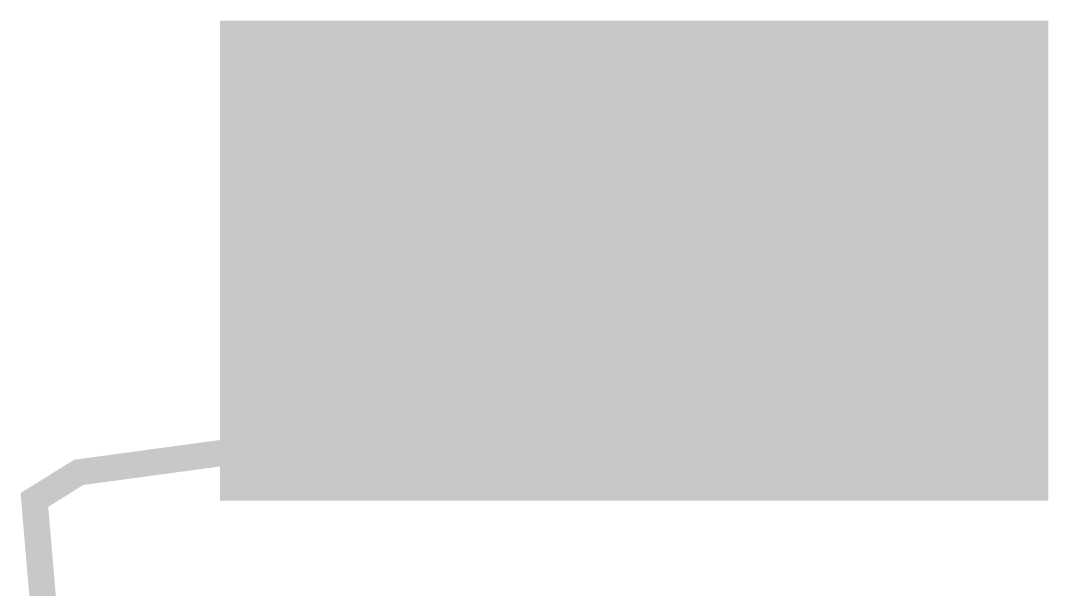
# Model space of a CAD drawing. Extents: x -2.33 to 2.87, y -1.64 to 3.9.
# Drawn here: x -2.325 to 1.57, y 1.748 to 3.905 of the extents above; entities that cross this region are included whole.
import ezdxf

# ---------------------------------------------------------------- set-up
doc = ezdxf.new("R2010")
doc.units = 0
doc.layers.add('COMP', color=252, linetype='CONTINUOUS')
doc.layers.add('FLOPPY_2', color=28, linetype='CONTINUOUS')

msp = doc.modelspace()

# ---------------------------------------------------------------- linework, layer by layer
at = {"layer": 'COMP'}
for points in [[(-1.5699, 3.9048, 1), (-0.8338, 3.9048, 1), (-0.8338, 2.085, 1)], [(-1.5699, 3.9048, -1), (-1.5699, 2.085, -1), (-0.8338, 2.085, -1)], [(-0.8338, 3.9048, 1), (-1.5699, 3.9048, 1), (-1.5699, 3.9048, -1)], [(-1.5699, 3.9048, -1), (-1.5699, 3.9048, 1), (-1.5699, 2.085, 1)], [(-1.5699, 3.9048, 1), (-0.8338, 2.085, 1), (-1.5699, 2.085, 1)], [(-1.5699, 3.9048, -1), (-0.8338, 2.085, -1), (-0.8338, 3.9048, -1)], [(-0.8338, 3.9048, 1), (-1.5699, 3.9048, -1), (-0.8338, 3.9048, -1)], [(-1.5699, 3.9048, -1), (-1.5699, 2.085, 1), (-1.5699, 2.085, -1)], [(-0.8338, 3.9048, 1), (-0.5838, 3.9048, 1), (-0.5838, 2.085, 1)], [(-0.8338, 2.085, -1), (-0.5838, 2.085, -1), (-0.5838, 3.9048, -1)], [(-0.8338, 3.9048, -1), (-0.7638, 3.9048, -0.93), (-0.7638, 3.9048, 0.93)], [(-0.8338, 3.9048, 1), (-0.7638, 3.9048, 0.93), (-0.6538, 3.9048, 0.93)], [(-0.8338, 3.9048, 1), (-0.5838, 2.085, 1), (-0.8338, 2.085, 1)], [(-0.8338, 2.085, -1), (-0.5838, 3.9048, -1), (-0.8338, 3.9048, -1)], [(-0.8338, 3.9048, -1), (-0.7638, 3.9048, 0.93), (-0.8338, 3.9048, 1)], [(-0.5838, 3.9048, -1), (-0.7638, 3.9048, -0.93), (-0.8338, 3.9048, -1)], [(-0.8338, 3.9048, 1), (-0.6538, 3.9048, 0.93), (-0.5838, 3.9048, 1)], [(-0.5838, 3.9048, -1), (-0.6538, 3.9048, -0.93), (-0.7638, 3.9048, -0.93)], [(-0.7638, 3.9048, -0.93), (-0.7638, 3.8318, -0.93), (-0.7638, 3.8318, 0.93)], [(-0.7638, 3.9048, 0.93), (-0.7638, 3.8318, 0.93), (-0.6538, 3.8318, 0.93)], [(-0.6538, 3.9048, -0.93), (-0.6538, 3.8318, -0.93), (-0.7638, 3.8318, -0.93)], [(-0.7638, 3.9048, -0.93), (-0.7638, 3.8318, 0.93), (-0.7638, 3.9048, 0.93)], [(-0.7638, 3.9048, 0.93), (-0.6538, 3.8318, 0.93), (-0.6538, 3.9048, 0.93)], [(-0.6538, 3.9048, -0.93), (-0.7638, 3.8318, -0.93), (-0.7638, 3.9048, -0.93)], [(-0.5838, 3.9048, 1), (-0.6538, 3.9048, 0.93), (-0.6538, 3.9048, -0.93)], [(-0.6538, 3.9048, 0.93), (-0.6538, 3.8318, 0.93), (-0.6538, 3.8318, -0.93)], [(-0.5838, 3.9048, 1), (-0.6538, 3.9048, -0.93), (-0.5838, 3.9048, -1)], [(-0.6538, 3.9048, 0.93), (-0.6538, 3.8318, -0.93), (-0.6538, 3.9048, -0.93)], [(-0.5838, 3.9048, 1), (-0.3338, 3.9048, 1), (-0.3338, 2.085, 1)], [(-0.3338, 2.085, -1), (-0.3338, 3.9048, -1), (-0.5838, 3.9048, -1)], [(-0.5838, 3.9048, -1), (-0.5138, 3.9048, -0.93), (-0.5138, 3.9048, 0.93)], [(-0.5838, 3.9048, 1), (-0.5138, 3.9048, 0.93), (-0.4038, 3.9048, 0.93)], [(-0.5838, 3.9048, 1), (-0.3338, 2.085, 1), (-0.5838, 2.085, 1)], [(-0.3338, 2.085, -1), (-0.5838, 3.9048, -1), (-0.5838, 2.085, -1)], [(-0.5838, 3.9048, -1), (-0.5138, 3.9048, 0.93), (-0.5838, 3.9048, 1)], [(-0.3338, 3.9048, -1), (-0.5138, 3.9048, -0.93), (-0.5838, 3.9048, -1)], [(-0.5838, 3.9048, 1), (-0.4038, 3.9048, 0.93), (-0.3338, 3.9048, 1)], [(-0.3338, 3.9048, -1), (-0.4038, 3.9048, -0.93), (-0.5138, 3.9048, -0.93)], [(-0.5138, 3.9048, -0.93), (-0.5138, 3.8318, -0.93), (-0.5138, 3.8318, 0.93)], [(-0.5138, 3.9048, 0.93), (-0.5138, 3.8318, 0.93), (-0.4038, 3.8318, 0.93)], [(-0.4038, 3.9048, -0.93), (-0.4038, 3.8318, -0.93), (-0.5138, 3.8318, -0.93)], [(-0.5138, 3.9048, -0.93), (-0.5138, 3.8318, 0.93), (-0.5138, 3.9048, 0.93)], [(-0.5138, 3.9048, 0.93), (-0.4038, 3.8318, 0.93), (-0.4038, 3.9048, 0.93)], [(-0.4038, 3.9048, -0.93), (-0.5138, 3.8318, -0.93), (-0.5138, 3.9048, -0.93)], [(-0.3338, 3.9048, 1), (-0.4038, 3.9048, 0.93), (-0.4038, 3.9048, -0.93)], [(-0.4038, 3.9048, 0.93), (-0.4038, 3.8318, 0.93), (-0.4038, 3.8318, -0.93)], [(-0.3338, 3.9048, 1), (-0.4038, 3.9048, -0.93), (-0.3338, 3.9048, -1)], [(-0.4038, 3.9048, 0.93), (-0.4038, 3.8318, -0.93), (-0.4038, 3.9048, -0.93)], [(-0.0838, 3.9048, 1), (-0.0838, 2.085, 1), (-0.3338, 2.085, 1)], [(-0.0838, 2.085, -1), (-0.0838, 3.9048, -1), (-0.3338, 3.9048, -1)], [(-0.3338, 3.9048, -1), (-0.2638, 3.9048, -0.93), (-0.2638, 3.9048, 0.93)], [(-0.3338, 3.9048, 1), (-0.2638, 3.9048, 0.93), (-0.1538, 3.9048, 0.93)], [(-0.0838, 3.9048, 1), (-0.3338, 2.085, 1), (-0.3338, 3.9048, 1)], [(-0.0838, 2.085, -1), (-0.3338, 3.9048, -1), (-0.3338, 2.085, -1)], [(-0.3338, 3.9048, -1), (-0.2638, 3.9048, 0.93), (-0.3338, 3.9048, 1)], [(-0.0838, 3.9048, -1), (-0.2638, 3.9048, -0.93), (-0.3338, 3.9048, -1)], [(-0.3338, 3.9048, 1), (-0.1538, 3.9048, 0.93), (-0.0838, 3.9048, 1)], [(-0.0838, 3.9048, -1), (-0.1538, 3.9048, -0.93), (-0.2638, 3.9048, -0.93)], [(-0.2638, 3.9048, -0.93), (-0.2638, 3.8318, -0.93), (-0.2638, 3.8318, 0.93)], [(-0.2638, 3.9048, 0.93), (-0.2638, 3.8318, 0.93), (-0.1538, 3.8318, 0.93)], [(-0.1538, 3.9048, -0.93), (-0.1538, 3.8318, -0.93), (-0.2638, 3.8318, -0.93)], [(-0.2638, 3.9048, -0.93), (-0.2638, 3.8318, 0.93), (-0.2638, 3.9048, 0.93)], [(-0.2638, 3.9048, 0.93), (-0.1538, 3.8318, 0.93), (-0.1538, 3.9048, 0.93)], [(-0.1538, 3.9048, -0.93), (-0.2638, 3.8318, -0.93), (-0.2638, 3.9048, -0.93)], [(-0.0838, 3.9048, 1), (-0.1538, 3.9048, 0.93), (-0.1538, 3.9048, -0.93)], [(-0.1538, 3.9048, 0.93), (-0.1538, 3.8318, 0.93), (-0.1538, 3.8318, -0.93)], [(-0.0838, 3.9048, 1), (-0.1538, 3.9048, -0.93), (-0.0838, 3.9048, -1)], [(-0.1538, 3.9048, 0.93), (-0.1538, 3.8318, -0.93), (-0.1538, 3.9048, -0.93)], [(-0.0838, 3.9048, 1), (0.1662, 3.9048, 1), (0.1662, 2.085, 1)], [(-0.0838, 2.085, -1), (0.1662, 2.085, -1), (0.1662, 3.9048, -1)], [(-0.0838, 3.9048, -1), (-0.0138, 3.9048, -0.93), (-0.0138, 3.9048, 0.93)], [(-0.0838, 3.9048, 1), (-0.0138, 3.9048, 0.93), (0.0962, 3.9048, 0.93)], [(-0.0838, 3.9048, 1), (0.1662, 2.085, 1), (-0.0838, 2.085, 1)], [(-0.0838, 2.085, -1), (0.1662, 3.9048, -1), (-0.0838, 3.9048, -1)], [(-0.0838, 3.9048, -1), (-0.0138, 3.9048, 0.93), (-0.0838, 3.9048, 1)], [(0.1662, 3.9048, -1), (-0.0138, 3.9048, -0.93), (-0.0838, 3.9048, -1)], [(-0.0838, 3.9048, 1), (0.0962, 3.9048, 0.93), (0.1662, 3.9048, 1)], [(0.1662, 3.9048, -1), (0.0962, 3.9048, -0.93), (-0.0138, 3.9048, -0.93)], [(-0.0138, 3.9048, -0.93), (-0.0138, 3.8318, -0.93), (-0.0138, 3.8318, 0.93)], [(-0.0138, 3.9048, 0.93), (-0.0138, 3.8318, 0.93), (0.0962, 3.8318, 0.93)], [(0.0962, 3.9048, -0.93), (0.0962, 3.8318, -0.93), (-0.0138, 3.8318, -0.93)], [(-0.0138, 3.9048, -0.93), (-0.0138, 3.8318, 0.93), (-0.0138, 3.9048, 0.93)], [(-0.0138, 3.9048, 0.93), (0.0962, 3.8318, 0.93), (0.0962, 3.9048, 0.93)], [(0.0962, 3.9048, -0.93), (-0.0138, 3.8318, -0.93), (-0.0138, 3.9048, -0.93)], [(0.1662, 3.9048, 1), (0.0962, 3.9048, 0.93), (0.0962, 3.9048, -0.93)], [(0.0962, 3.9048, 0.93), (0.0962, 3.8318, 0.93), (0.0962, 3.8318, -0.93)], [(0.1662, 3.9048, 1), (0.0962, 3.9048, -0.93), (0.1662, 3.9048, -1)], [(0.0962, 3.9048, 0.93), (0.0962, 3.8318, -0.93), (0.0962, 3.9048, -0.93)], [(0.4162, 3.9048, 1), (0.4162, 2.085, 1), (0.1662, 2.085, 1)], [(0.4162, 2.085, -1), (0.4162, 3.9048, -1), (0.1662, 3.9048, -1)], [(0.1662, 3.9048, -1), (0.2362, 3.9048, -0.93), (0.2362, 3.9048, 0.93)], [(0.1662, 3.9048, 1), (0.2362, 3.9048, 0.93), (0.3462, 3.9048, 0.93)], [(0.4162, 3.9048, 1), (0.1662, 2.085, 1), (0.1662, 3.9048, 1)], [(0.4162, 2.085, -1), (0.1662, 3.9048, -1), (0.1662, 2.085, -1)], [(0.1662, 3.9048, -1), (0.2362, 3.9048, 0.93), (0.1662, 3.9048, 1)], [(0.4162, 3.9048, -1), (0.2362, 3.9048, -0.93), (0.1662, 3.9048, -1)], [(0.1662, 3.9048, 1), (0.3462, 3.9048, 0.93), (0.4162, 3.9048, 1)], [(0.4162, 3.9048, -1), (0.3462, 3.9048, -0.93), (0.2362, 3.9048, -0.93)], [(0.2362, 3.9048, -0.93), (0.2362, 3.8318, -0.93), (0.2362, 3.8318, 0.93)], [(0.2362, 3.9048, 0.93), (0.2362, 3.8318, 0.93), (0.3462, 3.8318, 0.93)], [(0.3462, 3.9048, -0.93), (0.3462, 3.8318, -0.93), (0.2362, 3.8318, -0.93)], [(0.2362, 3.9048, -0.93), (0.2362, 3.8318, 0.93), (0.2362, 3.9048, 0.93)], [(0.2362, 3.9048, 0.93), (0.3462, 3.8318, 0.93), (0.3462, 3.9048, 0.93)], [(0.3462, 3.9048, -0.93), (0.2362, 3.8318, -0.93), (0.2362, 3.9048, -0.93)], [(0.4162, 3.9048, 1), (0.3462, 3.9048, 0.93), (0.3462, 3.9048, -0.93)], [(0.3462, 3.9048, 0.93), (0.3462, 3.8318, 0.93), (0.3462, 3.8318, -0.93)], [(0.4162, 3.9048, 1), (0.3462, 3.9048, -0.93), (0.4162, 3.9048, -1)], [(0.3462, 3.9048, 0.93), (0.3462, 3.8318, -0.93), (0.3462, 3.9048, -0.93)], [(0.6662, 3.9048, 1), (0.6662, 2.085, 1), (0.4162, 2.085, 1)], [(0.6662, 2.085, -1), (0.6662, 3.9048, -1), (0.4162, 3.9048, -1)], [(0.4162, 3.9048, -1), (0.4862, 3.9048, -0.93), (0.4862, 3.9048, 0.93)], [(0.4162, 3.9048, 1), (0.4862, 3.9048, 0.93), (0.5962, 3.9048, 0.93)], [(0.6662, 3.9048, 1), (0.4162, 2.085, 1), (0.4162, 3.9048, 1)], [(0.6662, 2.085, -1), (0.4162, 3.9048, -1), (0.4162, 2.085, -1)], [(0.4162, 3.9048, -1), (0.4862, 3.9048, 0.93), (0.4162, 3.9048, 1)], [(0.6662, 3.9048, -1), (0.4862, 3.9048, -0.93), (0.4162, 3.9048, -1)], [(0.4162, 3.9048, 1), (0.5962, 3.9048, 0.93), (0.6662, 3.9048, 1)], [(0.6662, 3.9048, -1), (0.5962, 3.9048, -0.93), (0.4862, 3.9048, -0.93)], [(0.4862, 3.9048, -0.93), (0.4862, 3.8318, -0.93), (0.4862, 3.8318, 0.93)], [(0.4862, 3.9048, 0.93), (0.4862, 3.8318, 0.93), (0.5962, 3.8318, 0.93)], [(0.5962, 3.9048, -0.93), (0.5962, 3.8318, -0.93), (0.4862, 3.8318, -0.93)], [(0.4862, 3.9048, -0.93), (0.4862, 3.8318, 0.93), (0.4862, 3.9048, 0.93)], [(0.4862, 3.9048, 0.93), (0.5962, 3.8318, 0.93), (0.5962, 3.9048, 0.93)], [(0.5962, 3.9048, -0.93), (0.4862, 3.8318, -0.93), (0.4862, 3.9048, -0.93)], [(0.6662, 3.9048, 1), (0.5962, 3.9048, 0.93), (0.5962, 3.9048, -0.93)], [(0.5962, 3.9048, 0.93), (0.5962, 3.8318, 0.93), (0.5962, 3.8318, -0.93)], [(0.6662, 3.9048, 1), (0.5962, 3.9048, -0.93), (0.6662, 3.9048, -1)], [(0.5962, 3.9048, 0.93), (0.5962, 3.8318, -0.93), (0.5962, 3.9048, -0.93)], [(0.6662, 3.9048, 1), (1.5699, 3.9048, 1), (1.5699, 2.085, 1)], [(0.6662, 2.085, -1), (1.5699, 2.085, -1), (1.5699, 3.9048, -1)], [(0.6662, 3.9048, -1), (1.5699, 3.9048, -1), (1.5699, 3.9048, 1)], [(0.6662, 3.9048, 1), (1.5699, 2.085, 1), (0.6662, 2.085, 1)], [(0.6662, 2.085, -1), (1.5699, 3.9048, -1), (0.6662, 3.9048, -1)], [(0.6662, 3.9048, -1), (1.5699, 3.9048, 1), (0.6662, 3.9048, 1)], [(1.5699, 3.9048, -1), (1.5699, 3.7108, -0.806), (1.5699, 3.7108, 0.806)], [(1.5699, 3.9048, 1), (1.5699, 3.7108, 0.806), (1.5699, 2.279, 0.806)], [(1.5699, 2.085, -1), (1.5699, 3.7108, -0.806), (1.5699, 3.9048, -1)], [(1.5699, 3.9048, -1), (1.5699, 3.7108, 0.806), (1.5699, 3.9048, 1)], [(1.5699, 3.9048, 1), (1.5699, 2.279, 0.806), (1.5699, 2.085, 1)], [(-0.7638, 3.8318, -0.93), (-0.6538, 3.8318, -0.93), (-0.6538, 3.8318, 0.93)], [(-0.7638, 3.8318, -0.93), (-0.6538, 3.8318, 0.93), (-0.7638, 3.8318, 0.93)], [(-0.5138, 3.8318, -0.93), (-0.4038, 3.8318, -0.93), (-0.4038, 3.8318, 0.93)], [(-0.5138, 3.8318, -0.93), (-0.4038, 3.8318, 0.93), (-0.5138, 3.8318, 0.93)], [(-0.2638, 3.8318, -0.93), (-0.1538, 3.8318, -0.93), (-0.1538, 3.8318, 0.93)], [(-0.2638, 3.8318, -0.93), (-0.1538, 3.8318, 0.93), (-0.2638, 3.8318, 0.93)], [(-0.0138, 3.8318, -0.93), (0.0962, 3.8318, -0.93), (0.0962, 3.8318, 0.93)], [(-0.0138, 3.8318, -0.93), (0.0962, 3.8318, 0.93), (-0.0138, 3.8318, 0.93)], [(0.2362, 3.8318, -0.93), (0.3462, 3.8318, -0.93), (0.3462, 3.8318, 0.93)], [(0.2362, 3.8318, -0.93), (0.3462, 3.8318, 0.93), (0.2362, 3.8318, 0.93)], [(0.4862, 3.8318, -0.93), (0.5962, 3.8318, -0.93), (0.5962, 3.8318, 0.93)], [(0.4862, 3.8318, -0.93), (0.5962, 3.8318, 0.93), (0.4862, 3.8318, 0.93)], [(1.5699, 2.279, -0.806), (1.4159, 2.279, -0.806), (1.4159, 3.7108, -0.806)], [(1.5699, 3.7108, -0.806), (1.4159, 3.7108, -0.806), (1.4159, 3.7108, 0.806)], [(1.5699, 3.7108, 0.806), (1.4159, 3.7108, 0.806), (1.4159, 2.279, 0.806)], [(1.4159, 3.7108, 0.806), (1.4159, 3.6318, 0.727), (1.4159, 2.358, 0.727)], [(1.4159, 3.7108, -0.806), (1.4159, 3.6318, -0.727), (1.4159, 3.6318, 0.727)], [(1.5699, 2.279, -0.806), (1.4159, 3.7108, -0.806), (1.5699, 3.7108, -0.806)], [(1.5699, 3.7108, -0.806), (1.4159, 3.7108, 0.806), (1.5699, 3.7108, 0.806)], [(1.5699, 3.7108, 0.806), (1.4159, 2.279, 0.806), (1.5699, 2.279, 0.806)], [(1.4159, 2.279, -0.806), (1.4159, 3.6318, -0.727), (1.4159, 3.7108, -0.806)], [(1.4159, 3.7108, 0.806), (1.4159, 2.358, 0.727), (1.4159, 2.279, 0.806)], [(1.4159, 3.7108, -0.806), (1.4159, 3.6318, 0.727), (1.4159, 3.7108, 0.806)], [(1.5699, 2.085, -1), (1.5699, 2.279, -0.806), (1.5699, 3.7108, -0.806)], [(1.2779, 2.358, -0.3416), (1.1699, 2.358, -0.3416), (1.1699, 3.6318, -0.3416)], [(1.2779, 3.6318, -0.3416), (1.1699, 3.6318, -0.3416), (1.1699, 3.6318, 0.3884)], [(1.2779, 3.6318, 0.3884), (1.1699, 3.6318, 0.3884), (1.1699, 2.358, 0.3884)], [(1.1699, 3.6318, -0.3416), (1.1699, 3.5528, -0.2626), (1.1699, 3.5528, 0.3094)], [(1.1699, 2.358, -0.3416), (1.1699, 3.5528, -0.2626), (1.1699, 3.6318, -0.3416)], [(1.1699, 3.5528, 0.3094), (1.1699, 2.358, 0.3884), (1.1699, 3.6318, 0.3884)], [(1.2779, 2.358, -0.3416), (1.1699, 3.6318, -0.3416), (1.2779, 3.6318, -0.3416)], [(1.2779, 3.6318, -0.3416), (1.1699, 3.6318, 0.3884), (1.2779, 3.6318, 0.3884)], [(1.2779, 3.6318, 0.3884), (1.1699, 2.358, 0.3884), (1.2779, 2.358, 0.3884)], [(1.1699, 3.6318, -0.3416), (1.1699, 3.5528, 0.3094), (1.1699, 3.6318, 0.3884)], [(1.2779, 3.6318, 0.3884), (1.2779, 3.6318, 0.727), (1.4159, 3.6318, 0.727)], [(1.4159, 3.6318, -0.727), (1.2779, 3.6318, -0.3416), (1.2779, 3.6318, 0.3884)], [(1.4159, 3.6318, -0.727), (1.2779, 3.6318, -0.727), (1.2779, 3.6318, -0.3416)], [(1.2779, 2.358, -0.727), (1.2779, 2.358, -0.3416), (1.2779, 3.6318, -0.3416)], [(1.4159, 2.358, -0.727), (1.2779, 2.358, -0.727), (1.2779, 3.6318, -0.727)], [(1.4159, 3.6318, 0.727), (1.2779, 3.6318, 0.727), (1.2779, 2.358, 0.727)], [(1.2779, 2.358, 0.3884), (1.2779, 2.358, 0.727), (1.2779, 3.6318, 0.727)], [(1.4159, 3.6318, -0.727), (1.2779, 3.6318, 0.3884), (1.4159, 3.6318, 0.727)], [(1.2779, 2.358, -0.727), (1.2779, 3.6318, -0.3416), (1.2779, 3.6318, -0.727)], [(1.4159, 2.358, -0.727), (1.2779, 3.6318, -0.727), (1.4159, 3.6318, -0.727)], [(1.4159, 3.6318, 0.727), (1.2779, 2.358, 0.727), (1.4159, 2.358, 0.727)], [(1.2779, 2.358, 0.3884), (1.2779, 3.6318, 0.727), (1.2779, 3.6318, 0.3884)], [(1.4159, 2.279, -0.806), (1.4159, 2.358, -0.727), (1.4159, 3.6318, -0.727)], [(1.1699, 2.358, -0.3416), (1.1699, 2.9915, -0.2626), (1.1699, 3.5528, -0.2626)], [(1.1699, 3.5528, 0.3094), (1.1699, 2.9915, 0.3094), (1.1699, 2.358, 0.3884)], [(1.1699, 3.5528, 0.3094), (1.1699, 3.3005, 0.2798), (1.1699, 3.1765, 0.2798)], [(1.1699, 3.5528, -0.2626), (1.1699, 3.3005, -0.2329), (1.1699, 3.3005, 0.2798)], [(1.1699, 3.5528, 0.3094), (1.1699, 3.1765, 0.2798), (1.1699, 2.9915, 0.3094)], [(1.1699, 3.5528, -0.2626), (1.1699, 3.3005, 0.2798), (1.1699, 3.5528, 0.3094)], [(1.1699, 2.9915, -0.2626), (1.1699, 3.3005, -0.2329), (1.1699, 3.5528, -0.2626)], [(0.7849, 3.1765, 0.2798), (0.7849, 3.3005, 0.2798), (0.7849, 3.3005, -0.2329)], [(1.1699, 3.1765, -0.2329), (0.7849, 3.1765, -0.2329), (0.7849, 3.3005, -0.2329)], [(1.1699, 3.3005, -0.2329), (0.7849, 3.3005, -0.2329), (0.7849, 3.3005, 0.2798)], [(1.1699, 3.3005, 0.2798), (0.7849, 3.3005, 0.2798), (0.7849, 3.1765, 0.2798)], [(0.7849, 3.1765, 0.2798), (0.7849, 3.3005, -0.2329), (0.7849, 3.1765, -0.2329)], [(1.1699, 3.1765, -0.2329), (0.7849, 3.3005, -0.2329), (1.1699, 3.3005, -0.2329)], [(1.1699, 3.3005, -0.2329), (0.7849, 3.3005, 0.2798), (1.1699, 3.3005, 0.2798)], [(1.1699, 3.3005, 0.2798), (0.7849, 3.1765, 0.2798), (1.1699, 3.1765, 0.2798)], [(1.1699, 2.9915, -0.2626), (1.1699, 3.1765, -0.2329), (1.1699, 3.3005, -0.2329)], [(1.1699, 3.1765, 0.2798), (0.7849, 3.1765, 0.2798), (0.7849, 3.1765, -0.2329)], [(1.1699, 3.1765, 0.2798), (0.7849, 3.1765, -0.2329), (1.1699, 3.1765, -0.2329)], [(1.1699, 2.9915, 0.3094), (1.1699, 3.1765, 0.2798), (1.1699, 3.1765, -0.2329)], [(1.1699, 2.9915, 0.3094), (1.1699, 3.1765, -0.2329), (1.1699, 2.9915, -0.2626)], [(1.1699, 2.358, -0.3416), (1.1699, 2.437, -0.2626), (1.1699, 2.9915, -0.2626)], [(1.1699, 2.9915, 0.3094), (1.1699, 2.437, 0.3094), (1.1699, 2.358, 0.3884)], [(1.1699, 2.9915, -0.2626), (1.1699, 2.7401, -0.2329), (1.1699, 2.7401, 0.2798)], [(1.1699, 2.9915, 0.3094), (1.1699, 2.7401, 0.2798), (1.1699, 2.6211, 0.2798)], [(1.1699, 2.9915, -0.2626), (1.1699, 2.7401, 0.2798), (1.1699, 2.9915, 0.3094)], [(1.1699, 2.437, -0.2626), (1.1699, 2.7401, -0.2329), (1.1699, 2.9915, -0.2626)], [(1.1699, 2.9915, 0.3094), (1.1699, 2.6211, 0.2798), (1.1699, 2.437, 0.3094)], [(0.7849, 2.7401, -0.2329), (0.7849, 2.6211, -0.2329), (0.7849, 2.6211, 0.2798)], [(1.1699, 2.7401, -0.2329), (0.7849, 2.7401, -0.2329), (0.7849, 2.7401, 0.2798)], [(1.1699, 2.7401, 0.2798), (0.7849, 2.7401, 0.2798), (0.7849, 2.6211, 0.2798)], [(1.1699, 2.6211, -0.2329), (0.7849, 2.6211, -0.2329), (0.7849, 2.7401, -0.2329)], [(0.7849, 2.7401, -0.2329), (0.7849, 2.6211, 0.2798), (0.7849, 2.7401, 0.2798)], [(1.1699, 2.7401, -0.2329), (0.7849, 2.7401, 0.2798), (1.1699, 2.7401, 0.2798)], [(1.1699, 2.7401, 0.2798), (0.7849, 2.6211, 0.2798), (1.1699, 2.6211, 0.2798)], [(1.1699, 2.6211, -0.2329), (0.7849, 2.7401, -0.2329), (1.1699, 2.7401, -0.2329)], [(1.1699, 2.437, -0.2626), (1.1699, 2.6211, -0.2329), (1.1699, 2.7401, -0.2329)], [(1.1699, 2.6211, 0.2798), (0.7849, 2.6211, 0.2798), (0.7849, 2.6211, -0.2329)], [(1.1699, 2.6211, 0.2798), (0.7849, 2.6211, -0.2329), (1.1699, 2.6211, -0.2329)], [(1.1699, 2.437, 0.3094), (1.1699, 2.6211, 0.2798), (1.1699, 2.6211, -0.2329)], [(1.1699, 2.437, 0.3094), (1.1699, 2.6211, -0.2329), (1.1699, 2.437, -0.2626)], [(1.1699, 2.358, 0.3884), (1.1699, 2.437, 0.3094), (1.1699, 2.437, -0.2626)], [(1.1699, 2.358, 0.3884), (1.1699, 2.437, -0.2626), (1.1699, 2.358, -0.3416)], [(-1.1604, 2.3404, -0.9951), (-1.1644, 2.3697, -0.9548), (-2.1224, 2.2396, -0.9547)], [(-1.1644, 2.3697, -0.9548), (-2.1149, 2.2203, -0.909), (-2.1224, 2.2396, -0.9547)], [(-1.1604, 2.3404, -0.9951), (-2.1224, 2.2396, -0.9547), (-2.1127, 2.2111, -0.9951)], [(-1.1644, 2.3697, -0.9548), (-1.1616, 2.3498, -0.909), (-2.1149, 2.2203, -0.909)], [(-1.1616, 2.3498, -0.909), (-2.0976, 2.1725, -0.9036), (-2.1149, 2.2203, -0.909)], [(-1.1537, 2.2911, -0.9896), (-1.1604, 2.3404, -0.9951), (-2.1127, 2.2111, -0.9951)], [(-1.1616, 2.3498, -0.909), (-1.155, 2.3005, -0.9035), (-2.0976, 2.1725, -0.9036)], [(-1.1604, 2.3404, -0.9951), (-1.155, 2.3005, -0.9035), (-1.1644, 2.3697, -0.9548)], [(-1.155, 2.3005, -0.9035), (-1.1616, 2.3498, -0.909), (-1.1644, 2.3697, -0.9548)], [(-1.1604, 2.3404, -0.9951), (-1.1537, 2.2911, -0.9896), (-1.151, 2.2712, -0.9439)], [(-1.1604, 2.3404, -0.9951), (-1.151, 2.2712, -0.9439), (-1.155, 2.3005, -0.9035)], [(1.2779, 2.358, 0.3884), (1.1699, 2.358, 0.3884), (1.1699, 2.358, -0.3416)], [(1.2779, 2.358, 0.3884), (1.1699, 2.358, -0.3416), (1.2779, 2.358, -0.3416)], [(1.2779, 2.358, -0.3416), (1.2779, 2.358, -0.727), (1.4159, 2.358, -0.727)], [(1.2779, 2.358, 0.3884), (1.2779, 2.358, -0.3416), (1.4159, 2.358, -0.727)], [(1.4159, 2.358, 0.727), (1.2779, 2.358, 0.727), (1.2779, 2.358, 0.3884)], [(1.2779, 2.358, 0.3884), (1.4159, 2.358, -0.727), (1.4159, 2.358, 0.727)], [(1.4159, 2.279, 0.806), (1.4159, 2.358, 0.727), (1.4159, 2.358, -0.727)], [(1.4159, 2.279, 0.806), (1.4159, 2.358, -0.727), (1.4159, 2.279, -0.806)], [(-1.155, 2.3005, -0.9035), (-2.0878, 2.144, -0.9439), (-2.0976, 2.1725, -0.9036)], [(-1.155, 2.3005, -0.9035), (-1.151, 2.2712, -0.9439), (-2.0878, 2.144, -0.9439)], [(-1.1537, 2.2911, -0.9896), (-2.1127, 2.2111, -0.9951), (-2.0954, 2.1633, -0.9897)], [(-1.151, 2.2712, -0.9439), (-1.1537, 2.2911, -0.9896), (-2.0954, 2.1633, -0.9897)], [(-1.151, 2.2712, -0.9439), (-2.0954, 2.1633, -0.9897), (-2.0878, 2.144, -0.9439)], [(1.5699, 2.279, 0.806), (1.4159, 2.279, 0.806), (1.4159, 2.279, -0.806)], [(1.5699, 2.279, 0.806), (1.4159, 2.279, -0.806), (1.5699, 2.279, -0.806)], [(1.5699, 2.085, 1), (1.5699, 2.279, 0.806), (1.5699, 2.279, -0.806)], [(1.5699, 2.085, 1), (1.5699, 2.279, -0.806), (1.5699, 2.085, -1)], [(-2.1127, 2.2111, -0.9951), (-2.1224, 2.2396, -0.9547), (-2.3252, 2.1135, -0.9484)], [(-2.1224, 2.2396, -0.9547), (-2.3012, 2.1035, -0.9034), (-2.3252, 2.1135, -0.9484)], [(-2.1224, 2.2396, -0.9547), (-2.1149, 2.2203, -0.909), (-2.3012, 2.1035, -0.9034)], [(-2.1149, 2.2203, -0.909), (-2.2489, 2.0774, -0.8998), (-2.3012, 2.1035, -0.9034)], [(-2.1149, 2.2203, -0.909), (-2.0976, 2.1725, -0.9036), (-2.2489, 2.0774, -0.8998)], [(-2.1127, 2.2111, -0.9951), (-2.3252, 2.1135, -0.9484), (-2.2967, 2.0974, -0.9898)], [(-2.0954, 2.1633, -0.9897), (-2.1127, 2.2111, -0.9951), (-2.2967, 2.0974, -0.9898)], [(-2.0954, 2.1633, -0.9897), (-2.2967, 2.0974, -0.9898), (-2.2444, 2.0713, -0.9861)], [(-2.0976, 2.1725, -0.9036), (-2.2204, 2.0613, -0.9411), (-2.2489, 2.0774, -0.8998)], [(-2.0878, 2.144, -0.9439), (-2.0954, 2.1633, -0.9897), (-2.2444, 2.0713, -0.9861)], [(-2.0878, 2.144, -0.9439), (-2.2444, 2.0713, -0.9861), (-2.2204, 2.0613, -0.9411)], [(-2.0976, 2.1725, -0.9036), (-2.0878, 2.144, -0.9439), (-2.2204, 2.0613, -0.9411)], [(-0.6538, 2.158, -0.93), (-0.7638, 2.158, -0.93), (-0.7638, 2.158, 0.93)], [(-0.6538, 2.085, 0.93), (-0.6538, 2.158, 0.93), (-0.7638, 2.158, 0.93)], [(-0.7638, 2.085, 0.93), (-0.7638, 2.158, 0.93), (-0.7638, 2.158, -0.93)], [(-0.7638, 2.085, -0.93), (-0.7638, 2.158, -0.93), (-0.6538, 2.158, -0.93)], [(-0.6538, 2.158, -0.93), (-0.7638, 2.158, 0.93), (-0.6538, 2.158, 0.93)], [(-0.6538, 2.085, 0.93), (-0.7638, 2.158, 0.93), (-0.7638, 2.085, 0.93)], [(-0.7638, 2.085, 0.93), (-0.7638, 2.158, -0.93), (-0.7638, 2.085, -0.93)], [(-0.7638, 2.085, -0.93), (-0.6538, 2.158, -0.93), (-0.6538, 2.085, -0.93)], [(-0.6538, 2.085, -0.93), (-0.6538, 2.158, -0.93), (-0.6538, 2.158, 0.93)], [(-0.6538, 2.085, -0.93), (-0.6538, 2.158, 0.93), (-0.6538, 2.085, 0.93)], [(-0.4038, 2.158, -0.93), (-0.5138, 2.158, -0.93), (-0.5138, 2.158, 0.93)], [(-0.4038, 2.085, 0.93), (-0.4038, 2.158, 0.93), (-0.5138, 2.158, 0.93)], [(-0.5138, 2.085, 0.93), (-0.5138, 2.158, 0.93), (-0.5138, 2.158, -0.93)], [(-0.5138, 2.085, -0.93), (-0.5138, 2.158, -0.93), (-0.4038, 2.158, -0.93)], [(-0.4038, 2.158, -0.93), (-0.5138, 2.158, 0.93), (-0.4038, 2.158, 0.93)], [(-0.4038, 2.085, 0.93), (-0.5138, 2.158, 0.93), (-0.5138, 2.085, 0.93)], [(-0.5138, 2.085, 0.93), (-0.5138, 2.158, -0.93), (-0.5138, 2.085, -0.93)], [(-0.5138, 2.085, -0.93), (-0.4038, 2.158, -0.93), (-0.4038, 2.085, -0.93)], [(-0.4038, 2.085, -0.93), (-0.4038, 2.158, -0.93), (-0.4038, 2.158, 0.93)], [(-0.4038, 2.085, -0.93), (-0.4038, 2.158, 0.93), (-0.4038, 2.085, 0.93)], [(-0.1538, 2.158, -0.93), (-0.2638, 2.158, -0.93), (-0.2638, 2.158, 0.93)], [(-0.1538, 2.085, 0.93), (-0.1538, 2.158, 0.93), (-0.2638, 2.158, 0.93)], [(-0.2638, 2.085, 0.93), (-0.2638, 2.158, 0.93), (-0.2638, 2.158, -0.93)], [(-0.2638, 2.085, -0.93), (-0.2638, 2.158, -0.93), (-0.1538, 2.158, -0.93)], [(-0.1538, 2.158, -0.93), (-0.2638, 2.158, 0.93), (-0.1538, 2.158, 0.93)], [(-0.1538, 2.085, 0.93), (-0.2638, 2.158, 0.93), (-0.2638, 2.085, 0.93)], [(-0.2638, 2.085, 0.93), (-0.2638, 2.158, -0.93), (-0.2638, 2.085, -0.93)], [(-0.2638, 2.085, -0.93), (-0.1538, 2.158, -0.93), (-0.1538, 2.085, -0.93)], [(-0.1538, 2.085, -0.93), (-0.1538, 2.158, -0.93), (-0.1538, 2.158, 0.93)], [(-0.1538, 2.085, -0.93), (-0.1538, 2.158, 0.93), (-0.1538, 2.085, 0.93)], [(0.0962, 2.158, -0.93), (-0.0138, 2.158, -0.93), (-0.0138, 2.158, 0.93)], [(0.0962, 2.085, 0.93), (0.0962, 2.158, 0.93), (-0.0138, 2.158, 0.93)], [(-0.0138, 2.085, 0.93), (-0.0138, 2.158, 0.93), (-0.0138, 2.158, -0.93)], [(-0.0138, 2.085, -0.93), (-0.0138, 2.158, -0.93), (0.0962, 2.158, -0.93)], [(0.0962, 2.158, -0.93), (-0.0138, 2.158, 0.93), (0.0962, 2.158, 0.93)], [(0.0962, 2.085, 0.93), (-0.0138, 2.158, 0.93), (-0.0138, 2.085, 0.93)], [(-0.0138, 2.085, 0.93), (-0.0138, 2.158, -0.93), (-0.0138, 2.085, -0.93)], [(-0.0138, 2.085, -0.93), (0.0962, 2.158, -0.93), (0.0962, 2.085, -0.93)], [(0.0962, 2.085, -0.93), (0.0962, 2.158, -0.93), (0.0962, 2.158, 0.93)], [(0.0962, 2.085, -0.93), (0.0962, 2.158, 0.93), (0.0962, 2.085, 0.93)], [(0.3462, 2.158, -0.93), (0.2362, 2.158, -0.93), (0.2362, 2.158, 0.93)], [(0.3462, 2.085, 0.93), (0.3462, 2.158, 0.93), (0.2362, 2.158, 0.93)], [(0.2362, 2.085, 0.93), (0.2362, 2.158, 0.93), (0.2362, 2.158, -0.93)], [(0.2362, 2.085, -0.93), (0.2362, 2.158, -0.93), (0.3462, 2.158, -0.93)], [(0.3462, 2.158, -0.93), (0.2362, 2.158, 0.93), (0.3462, 2.158, 0.93)], [(0.3462, 2.085, 0.93), (0.2362, 2.158, 0.93), (0.2362, 2.085, 0.93)], [(0.2362, 2.085, 0.93), (0.2362, 2.158, -0.93), (0.2362, 2.085, -0.93)], [(0.2362, 2.085, -0.93), (0.3462, 2.158, -0.93), (0.3462, 2.085, -0.93)], [(0.3462, 2.085, -0.93), (0.3462, 2.158, -0.93), (0.3462, 2.158, 0.93)], [(0.3462, 2.085, -0.93), (0.3462, 2.158, 0.93), (0.3462, 2.085, 0.93)], [(0.5962, 2.158, -0.93), (0.4862, 2.158, -0.93), (0.4862, 2.158, 0.93)], [(0.5962, 2.085, 0.93), (0.5962, 2.158, 0.93), (0.4862, 2.158, 0.93)], [(0.4862, 2.085, 0.93), (0.4862, 2.158, 0.93), (0.4862, 2.158, -0.93)], [(0.4862, 2.085, -0.93), (0.4862, 2.158, -0.93), (0.5962, 2.158, -0.93)], [(0.5962, 2.158, -0.93), (0.4862, 2.158, 0.93), (0.5962, 2.158, 0.93)], [(0.5962, 2.085, 0.93), (0.4862, 2.158, 0.93), (0.4862, 2.085, 0.93)], [(0.4862, 2.085, 0.93), (0.4862, 2.158, -0.93), (0.4862, 2.085, -0.93)], [(0.4862, 2.085, -0.93), (0.5962, 2.158, -0.93), (0.5962, 2.085, -0.93)], [(0.5962, 2.085, -0.93), (0.5962, 2.158, -0.93), (0.5962, 2.158, 0.93)], [(0.5962, 2.085, -0.93), (0.5962, 2.158, 0.93), (0.5962, 2.085, 0.93)], [(-2.3252, 2.1135, -0.9484), (-2.3012, 2.1035, -0.9034), (-2.2612, 1.6421, -0.8826)], [(-2.2967, 2.0974, -0.9898), (-2.3252, 2.1135, -0.9484), (-2.2845, 1.6377, -0.9266)], [(-2.3252, 2.1135, -0.9484), (-2.2612, 1.6421, -0.8826), (-2.2845, 1.6377, -0.9266)], [(-2.3012, 2.1035, -0.9034), (-2.2489, 2.0774, -0.8998), (-2.2119, 1.6515, -0.8811)], [(-2.3012, 2.1035, -0.9034), (-2.2119, 1.6515, -0.8811), (-2.2612, 1.6421, -0.8826)], [(-2.2444, 2.0713, -0.9861), (-2.2967, 2.0974, -0.9898), (-2.2584, 1.6428, -0.9692)], [(-2.2967, 2.0974, -0.9898), (-2.2845, 1.6377, -0.9266), (-2.2584, 1.6428, -0.9692)], [(-2.2444, 2.0713, -0.9861), (-2.2584, 1.6428, -0.9692), (-2.209, 1.6523, -0.9678)], [(-2.2489, 2.0774, -0.8998), (-2.2204, 2.0613, -0.9411), (-2.1858, 1.6566, -0.9237)], [(-2.2489, 2.0774, -0.8998), (-2.1858, 1.6566, -0.9237), (-2.2119, 1.6515, -0.8811)], [(-2.2204, 2.0613, -0.9411), (-2.2444, 2.0713, -0.9861), (-2.209, 1.6523, -0.9678)], [(-0.8338, 2.085, -1), (-1.5699, 2.085, -1), (-1.5699, 2.085, 1)], [(-0.8338, 2.085, -1), (-1.5699, 2.085, 1), (-0.8338, 2.085, 1)], [(-0.8338, 2.085, -1), (-0.7638, 2.085, -0.93), (-0.6538, 2.085, -0.93)], [(-0.8338, 2.085, 1), (-0.7638, 2.085, 0.93), (-0.7638, 2.085, -0.93)], [(-0.8338, 2.085, -1), (-0.6538, 2.085, -0.93), (-0.5838, 2.085, -1)], [(-0.8338, 2.085, 1), (-0.7638, 2.085, -0.93), (-0.8338, 2.085, -1)], [(-0.5838, 2.085, 1), (-0.7638, 2.085, 0.93), (-0.8338, 2.085, 1)], [(-0.5838, 2.085, 1), (-0.6538, 2.085, 0.93), (-0.7638, 2.085, 0.93)], [(-0.5838, 2.085, -1), (-0.6538, 2.085, -0.93), (-0.6538, 2.085, 0.93)], [(-0.5838, 2.085, -1), (-0.6538, 2.085, 0.93), (-0.5838, 2.085, 1)], [(-0.5838, 2.085, -1), (-0.5138, 2.085, -0.93), (-0.4038, 2.085, -0.93)], [(-0.5838, 2.085, 1), (-0.5138, 2.085, 0.93), (-0.5138, 2.085, -0.93)], [(-0.5838, 2.085, -1), (-0.4038, 2.085, -0.93), (-0.3338, 2.085, -1)], [(-0.5838, 2.085, 1), (-0.5138, 2.085, -0.93), (-0.5838, 2.085, -1)], [(-0.3338, 2.085, 1), (-0.5138, 2.085, 0.93), (-0.5838, 2.085, 1)], [(-0.3338, 2.085, 1), (-0.4038, 2.085, 0.93), (-0.5138, 2.085, 0.93)], [(-0.3338, 2.085, -1), (-0.4038, 2.085, -0.93), (-0.4038, 2.085, 0.93)], [(-0.3338, 2.085, -1), (-0.4038, 2.085, 0.93), (-0.3338, 2.085, 1)], [(-0.3338, 2.085, -1), (-0.2638, 2.085, -0.93), (-0.1538, 2.085, -0.93)], [(-0.3338, 2.085, 1), (-0.2638, 2.085, 0.93), (-0.2638, 2.085, -0.93)], [(-0.3338, 2.085, -1), (-0.1538, 2.085, -0.93), (-0.0838, 2.085, -1)], [(-0.3338, 2.085, 1), (-0.2638, 2.085, -0.93), (-0.3338, 2.085, -1)], [(-0.0838, 2.085, 1), (-0.2638, 2.085, 0.93), (-0.3338, 2.085, 1)], [(-0.0838, 2.085, 1), (-0.1538, 2.085, 0.93), (-0.2638, 2.085, 0.93)], [(-0.0838, 2.085, -1), (-0.1538, 2.085, -0.93), (-0.1538, 2.085, 0.93)], [(-0.0838, 2.085, -1), (-0.1538, 2.085, 0.93), (-0.0838, 2.085, 1)], [(-0.0838, 2.085, -1), (-0.0138, 2.085, -0.93), (0.0962, 2.085, -0.93)], [(-0.0838, 2.085, 1), (-0.0138, 2.085, 0.93), (-0.0138, 2.085, -0.93)], [(-0.0838, 2.085, -1), (0.0962, 2.085, -0.93), (0.1662, 2.085, -1)], [(-0.0838, 2.085, 1), (-0.0138, 2.085, -0.93), (-0.0838, 2.085, -1)], [(0.1662, 2.085, 1), (-0.0138, 2.085, 0.93), (-0.0838, 2.085, 1)], [(0.1662, 2.085, 1), (0.0962, 2.085, 0.93), (-0.0138, 2.085, 0.93)], [(0.1662, 2.085, -1), (0.0962, 2.085, -0.93), (0.0962, 2.085, 0.93)], [(0.1662, 2.085, -1), (0.0962, 2.085, 0.93), (0.1662, 2.085, 1)], [(0.1662, 2.085, -1), (0.2362, 2.085, -0.93), (0.3462, 2.085, -0.93)], [(0.1662, 2.085, 1), (0.2362, 2.085, 0.93), (0.2362, 2.085, -0.93)], [(0.1662, 2.085, -1), (0.3462, 2.085, -0.93), (0.4162, 2.085, -1)], [(0.1662, 2.085, 1), (0.2362, 2.085, -0.93), (0.1662, 2.085, -1)], [(0.4162, 2.085, 1), (0.2362, 2.085, 0.93), (0.1662, 2.085, 1)], [(0.4162, 2.085, 1), (0.3462, 2.085, 0.93), (0.2362, 2.085, 0.93)], [(0.4162, 2.085, -1), (0.3462, 2.085, -0.93), (0.3462, 2.085, 0.93)], [(0.4162, 2.085, -1), (0.3462, 2.085, 0.93), (0.4162, 2.085, 1)], [(0.4162, 2.085, -1), (0.4862, 2.085, -0.93), (0.5962, 2.085, -0.93)], [(0.4162, 2.085, 1), (0.4862, 2.085, 0.93), (0.4862, 2.085, -0.93)], [(0.4162, 2.085, -1), (0.5962, 2.085, -0.93), (0.6662, 2.085, -1)], [(0.4162, 2.085, 1), (0.4862, 2.085, -0.93), (0.4162, 2.085, -1)], [(0.6662, 2.085, 1), (0.4862, 2.085, 0.93), (0.4162, 2.085, 1)], [(0.6662, 2.085, 1), (0.5962, 2.085, 0.93), (0.4862, 2.085, 0.93)], [(0.6662, 2.085, -1), (0.5962, 2.085, -0.93), (0.5962, 2.085, 0.93)], [(0.6662, 2.085, -1), (0.5962, 2.085, 0.93), (0.6662, 2.085, 1)], [(0.6662, 2.085, 1), (1.5699, 2.085, 1), (1.5699, 2.085, -1)], [(0.6662, 2.085, 1), (1.5699, 2.085, -1), (0.6662, 2.085, -1)], [(-2.2204, 2.0613, -0.9411), (-2.209, 1.6523, -0.9678), (-2.1858, 1.6566, -0.9237)]]:
    msp.add_solid(points, dxfattribs=at)
at = {"layer": 'FLOPPY_2'}
for points in [[(1.4752, 3.3318, 0.1578), (1.3082, 3.3318, 0.3248), (1.2503, 3.3318, 0.3248)], [(1.4752, 3.3318, -0.2779), (1.4752, 3.3318, 0.1578), (1.2503, 3.3318, 0.3248)], [(1.3042, 3.3044, 0.2798), (1.2503, 3.3318, 0.3248), (1.2503, 3.1605, 0.3248)], [(1.3042, 3.3044, -0.2329), (1.3042, 3.3318, -0.2779), (1.2503, 3.3318, 0.3248)], [(1.2503, 3.3318, 0.3248), (1.3082, 3.3318, 0.3248), (1.3082, 3.1605, 0.3248)], [(1.4752, 3.3318, -0.2779), (1.2503, 3.3318, 0.3248), (1.3042, 3.3318, -0.2779)], [(1.3042, 3.3044, -0.2329), (1.2503, 3.3318, 0.3248), (1.3042, 3.3044, 0.2798)], [(1.2503, 3.3318, 0.3248), (1.3082, 3.1605, 0.3248), (1.2503, 3.1605, 0.3248)], [(1.3042, 3.1879, -0.2329), (1.3042, 3.1605, -0.2779), (1.3042, 3.3318, -0.2779)], [(1.3042, 3.1605, -0.2779), (1.4752, 3.1605, -0.2779), (1.4752, 3.3318, -0.2779)], [(1.3042, 3.1879, -0.2329), (1.3042, 3.3318, -0.2779), (1.3042, 3.3044, -0.2329)], [(1.3042, 3.1605, -0.2779), (1.4752, 3.3318, -0.2779), (1.3042, 3.3318, -0.2779)], [(1.3082, 3.3318, 0.3248), (1.4752, 3.3318, 0.1578), (1.4752, 3.1605, 0.1578)], [(1.3082, 3.3318, 0.3248), (1.4752, 3.1605, 0.1578), (1.3082, 3.1605, 0.3248)], [(1.4752, 3.1605, 0.1578), (1.4752, 3.3318, 0.1578), (1.4752, 3.3318, -0.2779)], [(1.4752, 3.1605, 0.1578), (1.4752, 3.3318, -0.2779), (1.4752, 3.1605, -0.2779)], [(0.8632, 3.1879, -0.2329), (1.3042, 3.1879, -0.2329), (1.3042, 3.3044, -0.2329)], [(0.8632, 3.3044, -0.2329), (1.3042, 3.3044, -0.2329), (1.3042, 3.3044, 0.2798)], [(0.8632, 3.3044, 0.2798), (1.3042, 3.3044, 0.2798), (1.3042, 3.1879, 0.2798)], [(0.8632, 3.1879, -0.2329), (0.8632, 3.3044, -0.2329), (0.8632, 3.3044, 0.2798)], [(0.8632, 3.1879, -0.2329), (1.3042, 3.3044, -0.2329), (0.8632, 3.3044, -0.2329)], [(0.8632, 3.3044, -0.2329), (1.3042, 3.3044, 0.2798), (0.8632, 3.3044, 0.2798)], [(0.8632, 3.3044, 0.2798), (1.3042, 3.1879, 0.2798), (0.8632, 3.1879, 0.2798)], [(0.8632, 3.1879, -0.2329), (0.8632, 3.3044, 0.2798), (0.8632, 3.1879, 0.2798)], [(1.3042, 3.3044, 0.2798), (1.2503, 3.1605, 0.3248), (1.3042, 3.1879, 0.2798)], [(0.8632, 3.1879, 0.2798), (1.3042, 3.1879, 0.2798), (1.3042, 3.1879, -0.2329)], [(0.8632, 3.1879, 0.2798), (1.3042, 3.1879, -0.2329), (0.8632, 3.1879, -0.2329)], [(1.3042, 3.1879, 0.2798), (1.2503, 3.1605, 0.3248), (1.3042, 3.1605, -0.2779)], [(1.2503, 3.1605, 0.3248), (1.4752, 3.1605, 0.1578), (1.4752, 3.1605, -0.2779)], [(1.2503, 3.1605, 0.3248), (1.3082, 3.1605, 0.3248), (1.4752, 3.1605, 0.1578)], [(1.2503, 3.1605, 0.3248), (1.4752, 3.1605, -0.2779), (1.3042, 3.1605, -0.2779)], [(1.3042, 3.1879, 0.2798), (1.3042, 3.1605, -0.2779), (1.3042, 3.1879, -0.2329)]]:
    msp.add_solid(points, dxfattribs=at)

doc.saveas('drawing.dxf')
